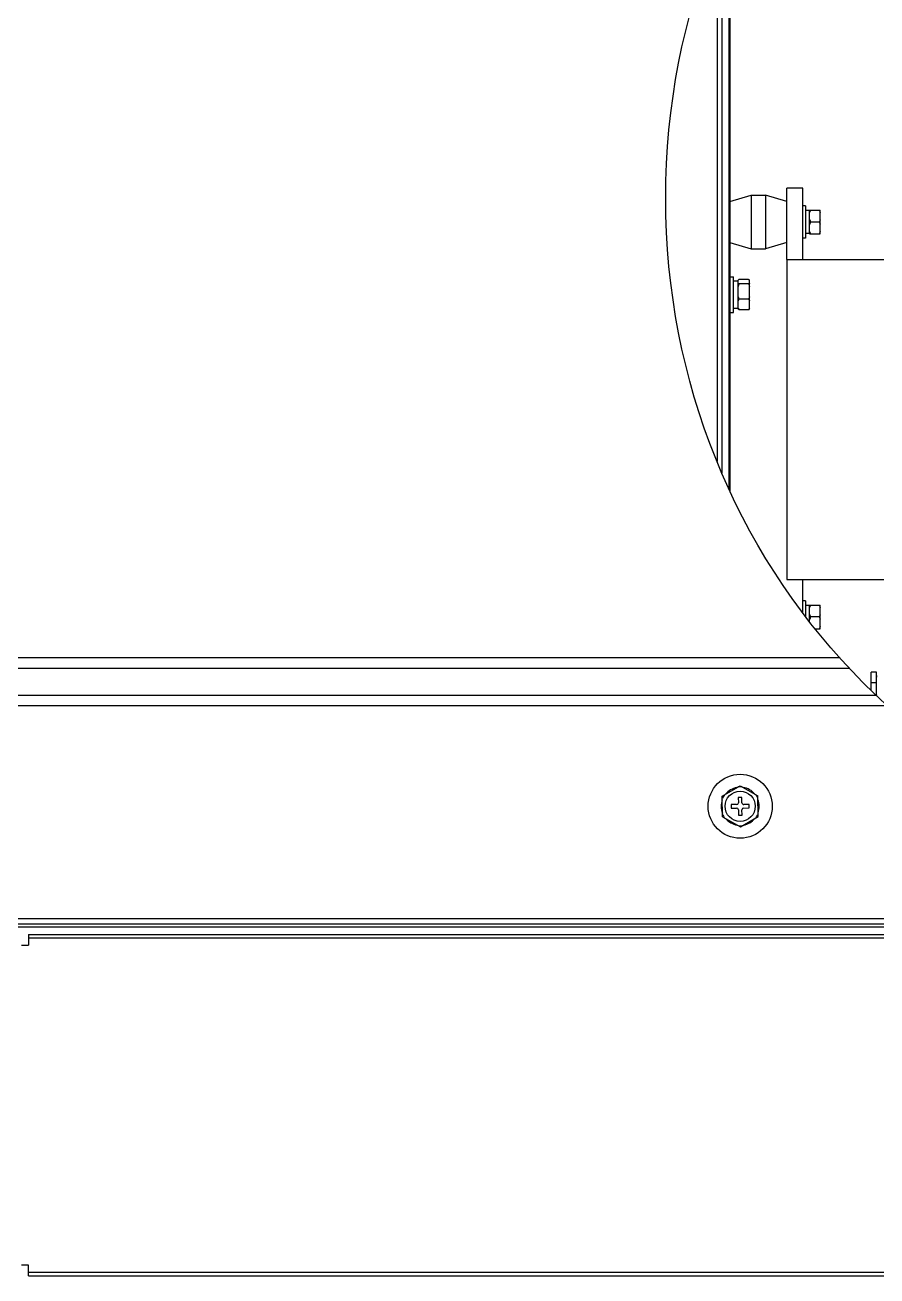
# Model space of a CAD drawing. Extents: x 59521 to 184406, y -1257 to 56672.
# Drawn here: x 80182.6 to 80422.1, y 18056.2 to 18407.7 of the extents above; entities that cross this region are included whole.
import ezdxf

# ---------------------------------------------------------------- set-up
doc = ezdxf.new("R2010")
doc.units = 0
doc.header["$MEASUREMENT"] = 0
doc.layers.get('0').update_dxf_attribs({"linetype": 'CONTINUOUS'})
for name, color, linetype in [('2005-00089_0', 7, 'CONTINUOUS'), ('2303-00073-SM16-M4X5_0', 7, 'CONTINUOUS'), ('2401-00454-M5-10HWMC_0', 7, 'CONTINUOUS'), ('2401-00731-M4-12HWMC_0', 7, 'CONTINUOUS'), ('2401-01144-S-M6-16HWM_0', 7, 'CONTINUOUS'), ('4209-00110-136C_0', 7, 'CONTINUOUS'), ('4212-L0877_0', 7, 'CONTINUOUS'), ('4215-12634_1_0', 7, 'CONTINUOUS'), ('4215-12638_1_0', 7, 'CONTINUOUS'), ('4215-19366_0', 7, 'CONTINUOUS'), ('4215-19371_3_0', 7, 'CONTINUOUS'), ('4215-19378_0', 7, 'CONTINUOUS')]:
    doc.layers.add(name, color=color, linetype=linetype)

# ---------------------------------------------------------------- blocks, each defined once
blk = doc.blocks.new('A$C2059127E')
at = {"color": 87}
blk.add_ellipse((1420.13, 304.92), major_axis=(0, 188.03), ratio=0.950994, dxfattribs=at)
at = {"layer": '2005-00089_0', "color": 87, "linetype": 'Continuous'}
for p, q in [((1279.85, 307.7), (1275.35, 307.7)), ((1275.35, 287.7), (1275.35, 307.7)), ((1279.85, 287.7), (1279.85, 307.7)), ((1275.35, 287.7), (1330.35, 287.7)), ((1275.35, 287.7), (1275.35, 197.7)), ((1275.35, 197.7), (1330.35, 197.7)), ((1279.85, 188.32), (1279.85, 197.7))]:
    blk.add_line(p, q, dxfattribs=at)
at = {"layer": '2303-00073-SM16-M4X5_0', "color": 87, "linetype": 'Continuous'}
for p, q in [((1259.35, 303.95), (1265.35, 305.7)), ((1265.35, 305.7), (1269.35, 305.7)), ((1265.35, 305.7), (1265.35, 290.7)), ((1275.35, 303.95), (1269.35, 305.7)), ((1269.35, 305.7), (1269.35, 290.7)), ((1259.35, 292.45), (1265.35, 290.7)), ((1275.35, 292.45), (1269.35, 290.7)), ((1265.35, 290.7), (1269.35, 290.7))]:
    blk.add_line(p, q, dxfattribs=at)
at = {"layer": '2401-00454-M5-10HWMC_0', "color": 87, "linetype": 'Continuous'}
for p, q in [((1259.35, 282.8), (1260.35, 282.8)), ((1260.35, 272.8), (1260.35, 282.8)), ((1260.35, 281.65), (1261.65, 281.65)), ((1261.65, 273.74), (1261.65, 281.86)), ((1264.6, 282.06), (1261.95, 282.06)), ((1264.9, 273.74), (1264.9, 281.86)), ((1264.6, 280.79), (1261.95, 280.79)), ((1264.6, 276.53), (1261.95, 276.53)), ((1259.35, 272.8), (1260.35, 272.8)), ((1260.35, 273.95), (1261.65, 273.95)), ((1264.6, 273.54), (1261.95, 273.54))]:
    blk.add_line(p, q, dxfattribs=at)
for points, knots in [([(1261.95, 282.06), (1261.92, 282.04), (1261.82, 281.98), (1261.72, 281.92), (1261.65, 281.86)], [0, 0, 0, 0, 0.264797, 1, 1, 1, 1]), ([(1264.6, 282.06), (1264.63, 282.04), (1264.73, 281.98), (1264.83, 281.92), (1264.9, 281.86)], [0, 0, 0, 0, 0.264797, 1, 1, 1, 1]), ([(1261.65, 280.99), (1261.67, 280.97), (1261.77, 280.9), (1261.87, 280.84), (1261.95, 280.79)], [0, 0, 0, 0, 0.234567, 1, 1, 1, 1]), ([(1264.9, 280.99), (1264.88, 280.97), (1264.78, 280.9), (1264.68, 280.84), (1264.6, 280.79)], [0, 0, 0, 0, 0.234567, 1, 1, 1, 1]), ([(1261.95, 273.54), (1261.92, 273.56), (1261.82, 273.62), (1261.72, 273.68), (1261.65, 273.74)], [0, 0, 0, 0, 0.264797, 1, 1, 1, 1]), ([(1264.6, 273.54), (1264.63, 273.56), (1264.73, 273.62), (1264.83, 273.68), (1264.9, 273.74)], [0, 0, 0, 0, 0.264797, 1, 1, 1, 1])]:
    blk.add_open_spline(points, degree=3, knots=knots, dxfattribs=at)
for points in [[(1261.95, 280.79), (1261.84, 280.58), (1261.74, 280.35), (1261.65, 280.12)], [(1264.6, 280.79), (1264.71, 280.58), (1264.81, 280.35), (1264.9, 280.12)], [(1261.65, 277.2), (1261.74, 276.97), (1261.84, 276.75), (1261.95, 276.53)], [(1261.95, 276.53), (1261.84, 276.38), (1261.74, 276.23), (1261.65, 276.06)], [(1264.9, 277.2), (1264.81, 276.97), (1264.71, 276.75), (1264.6, 276.53)], [(1264.6, 276.53), (1264.71, 276.38), (1264.81, 276.23), (1264.9, 276.06)], [(1261.65, 274.01), (1261.74, 273.85), (1261.84, 273.69), (1261.95, 273.54)], [(1264.9, 274.01), (1264.81, 273.85), (1264.71, 273.69), (1264.6, 273.54)]]:
    blk.add_open_spline(points, degree=3, dxfattribs=at)
at = {"layer": '2401-00731-M4-12HWMC_0', "color": 87, "linetype": 'Continuous'}
for p, q in [((1280.65, 302.7), (1279.85, 302.7)), ((1280.65, 302.7), (1280.65, 293.7)), ((1281.75, 301.45), (1280.65, 301.45)), ((1281.75, 301.51), (1284.75, 301.51)), ((1281.75, 294.89), (1281.75, 301.51)), ((1284.75, 294.89), (1284.75, 301.51)), ((1284.45, 298.2), (1282.05, 298.2)), ((1280.65, 293.7), (1279.85, 293.7)), ((1281.75, 294.95), (1280.65, 294.95)), ((1281.75, 294.89), (1284.75, 294.89)), ((1280.65, 191.7), (1279.85, 191.7)), ((1280.65, 191.7), (1280.65, 187.27)), ((1281.75, 190.45), (1280.65, 190.45)), ((1281.75, 190.51), (1284.75, 190.51)), ((1281.75, 185.84), (1281.75, 190.51)), ((1284.75, 183.89), (1284.75, 190.51)), ((1284.45, 187.2), (1282.05, 187.2)), ((1283.29, 183.89), (1284.75, 183.89))]:
    blk.add_line(p, q, dxfattribs=at)
for points in [[(1282.05, 301.51), (1281.94, 301.32), (1281.83, 301.11), (1281.75, 300.9)], [(1284.45, 301.51), (1284.56, 301.32), (1284.67, 301.11), (1284.75, 300.9)], [(1281.75, 298.81), (1281.83, 298.6), (1281.94, 298.4), (1282.05, 298.2)], [(1282.05, 298.2), (1281.94, 298), (1281.83, 297.8), (1281.75, 297.59)], [(1281.75, 295.5), (1281.83, 295.29), (1281.94, 295.08), (1282.05, 294.89)], [(1284.75, 298.81), (1284.67, 298.6), (1284.56, 298.4), (1284.45, 298.2)], [(1284.45, 298.2), (1284.56, 298), (1284.67, 297.8), (1284.75, 297.59)], [(1284.75, 295.5), (1284.67, 295.29), (1284.56, 295.08), (1284.45, 294.89)], [(1282.05, 190.51), (1281.94, 190.32), (1281.83, 190.11), (1281.75, 189.9)], [(1284.45, 190.51), (1284.56, 190.32), (1284.67, 190.11), (1284.75, 189.9)], [(1281.75, 187.81), (1281.83, 187.6), (1281.94, 187.4), (1282.05, 187.2)], [(1282.05, 187.2), (1281.94, 187), (1281.83, 186.8), (1281.75, 186.59)], [(1284.75, 187.81), (1284.67, 187.6), (1284.56, 187.4), (1284.45, 187.2)], [(1284.45, 187.2), (1284.56, 187), (1284.67, 186.8), (1284.75, 186.59)], [(1284.75, 184.5), (1284.67, 184.29), (1284.56, 184.08), (1284.45, 183.89)]]:
    blk.add_open_spline(points, degree=3, dxfattribs=at)
at = {"layer": '2401-01144-S-M6-16HWM_0', "color": 87, "linetype": 'Continuous'}
for p, q in [((1257.22, 136.84), (1262.2, 139.77)), ((1257.22, 136.84), (1262.2, 139.77)), ((1262.2, 139.77), (1267.22, 136.93)), ((1262.2, 139.77), (1267.22, 136.93)), ((1257.28, 131.07), (1257.22, 136.84)), ((1257.28, 131.07), (1257.22, 136.84)), ((1261.25, 134.49), (1259.75, 134.48)), ((1261.25, 134.49), (1259.75, 134.48)), ((1259.75, 134.48), (1259.75, 133.48)), ((1259.75, 134.48), (1259.75, 133.48)), ((1262.73, 136.5), (1261.73, 136.5)), ((1261.73, 136.5), (1261.74, 135)), ((1262.73, 136.5), (1261.73, 136.5)), ((1261.73, 136.5), (1261.74, 135)), ((1262.74, 135), (1262.73, 136.5)), ((1262.74, 135), (1262.73, 136.5)), ((1264.75, 134.52), (1263.25, 134.51)), ((1264.75, 134.52), (1263.25, 134.51)), ((1264.75, 133.52), (1264.75, 134.52)), ((1264.75, 133.52), (1264.75, 134.52)), ((1267.28, 131.16), (1267.22, 136.93)), ((1267.28, 131.16), (1267.22, 136.93)), ((1257.28, 131.07), (1262.3, 128.23)), ((1257.28, 131.07), (1262.3, 128.23)), ((1259.75, 133.48), (1261.25, 133.49)), ((1259.75, 133.48), (1261.25, 133.49)), ((1261.76, 133), (1261.77, 131.5)), ((1261.76, 133), (1261.77, 131.5)), ((1261.77, 131.5), (1262.77, 131.5)), ((1261.77, 131.5), (1262.77, 131.5)), ((1262.3, 128.23), (1267.28, 131.16)), ((1262.3, 128.23), (1267.28, 131.16)), ((1262.77, 131.5), (1262.76, 133)), ((1262.77, 131.5), (1262.76, 133)), ((1263.25, 133.51), (1264.75, 133.52)), ((1263.25, 133.51), (1264.75, 133.52))]:
    blk.add_line(p, q, dxfattribs=at)
for radius in [9, 9, 4.25, 4.25]:
    blk.add_circle((1262.25, 134), radius, dxfattribs=at)
for centre, radius, start, end in [((1262.25, 134), 5.47, 144.5164, 156.5013), ((1262.25, 134), 5.47, 144.5164, 156.5013), ((1262.25, 134), 5.35, 99.6691, 141.3485), ((1262.25, 134), 5.35, 99.6691, 141.3485), ((1262.25, 134), 5.47, 84.5164, 96.5013), ((1262.25, 134), 5.47, 84.5164, 96.5013), ((1262.25, 134), 5.35, 39.6691, 81.3485), ((1262.25, 134), 5.35, 39.6691, 81.3485), ((1262.25, 134), 5.47, 24.5164, 36.5013), ((1262.25, 134), 5.47, 24.5164, 36.5013), ((1262.25, 134), 5.35, 159.6691, 201.3485), ((1262.25, 134), 5.35, 159.6691, 201.3485), ((1261.24, 134.99), 0.5, 270.5088, 0.5088), ((1261.24, 134.99), 0.5, 270.5088, 0.5088), ((1263.24, 135.01), 0.5, 180.5088, 270.5088), ((1263.24, 135.01), 0.5, 180.5088, 270.5088), ((1262.25, 134), 5.35, 339.6691, 21.3485), ((1262.25, 134), 5.35, 339.6691, 21.3485), ((1262.25, 134), 5.47, 204.5164, 216.5013), ((1262.25, 134), 5.47, 204.5164, 216.5013), ((1262.25, 134), 5.35, 219.6691, 261.3485), ((1262.25, 134), 5.35, 219.6691, 261.3485), ((1261.26, 132.99), 0.5, 0.5088, 90.5088), ((1261.26, 132.99), 0.5, 0.5088, 90.5088), ((1263.26, 133.01), 0.5, 90.5088, 180.5088), ((1263.26, 133.01), 0.5, 90.5088, 180.5088), ((1262.25, 134), 5.35, 279.6691, 321.3485), ((1262.25, 134), 5.35, 279.6691, 321.3485), ((1262.25, 134), 5.47, 324.5164, 336.5013), ((1262.25, 134), 5.47, 324.5164, 336.5013), ((1262.25, 134), 5.47, 264.5164, 276.5013), ((1262.25, 134), 5.47, 264.5164, 276.5013)]:
    blk.add_arc(centre, radius, start, end, dxfattribs=at)
at = {"layer": '4209-00110-136C_0', "color": 87, "linetype": 'Continuous'}
for p, q in [((1259.15, 223.07), (1259.15, 386.77)), ((1257.15, 227.57), (1257.15, 382.27))]:
    blk.add_line(p, q, dxfattribs=at)
at = {"layer": '4212-L0877_0', "color": 87, "linetype": 'Continuous'}
blk.add_line((1507.25, 100), (1054.75, 100), dxfattribs=at)
blk.add_line((1507.25, 100), (1054.75, 100), dxfattribs=at)
at = {"layer": '4215-12634_1_0', "color": 87, "linetype": 'Continuous'}
blk.add_line((1259.35, 365.66), (1259.35, 222.64), dxfattribs=at)
at = {"layer": '4215-12638_1_0', "color": 87, "linetype": 'Continuous'}
blk.add_line((1255.75, 378.92), (1255.75, 230.92), dxfattribs=at)
at = {"layer": '4215-19366_0', "color": 87, "linetype": 'Continuous'}
for p, q in [((1060.25, 95), (1062.25, 95)), ((1060.25, 95), (1062.25, 95)), ((1062.25, 98), (1622.75, 98)), ((1062.25, 98), (1062.25, 95)), ((1062.25, 98), (1622.75, 98)), ((1062.25, 98), (1062.25, 95)), ((1062.25, 97), (1490.75, 97)), ((1062.25, 97), (1490.75, 97)), ((1062.25, 5), (1060.25, 5)), ((1062.25, 5), (1060.25, 5)), ((1062.25, 2), (1062.25, 5)), ((1062.25, 2), (1062.25, 5)), ((1490.75, 3), (1062.25, 3)), ((1490.75, 3), (1062.25, 3)), ((1062.25, 2), (1622.75, 2)), ((1062.25, 2), (1622.75, 2))]:
    blk.add_line(p, q, dxfattribs=at)
at = {"layer": '4215-19371_3_0', "color": 87, "linetype": 'Continuous'}
for p, q in [((1290.23, 175.71), (434.75, 175.71)), ((1292.97, 172.73), (434.75, 172.73)), ((434.75, 165.27), (1300.75, 165.27)), ((434.75, 162.29), (1303.61, 162.29)), ((1623.85, 102.4), (375.65, 102.4)), ((1623.85, 102.4), (375.65, 102.4)), ((374.25, 101), (1625.25, 101)), ((374.25, 101), (1625.25, 101))]:
    blk.add_line(p, q, dxfattribs=at)
at = {"layer": '4215-19378_0', "color": 87, "linetype": 'Continuous'}
for p, q in [((1300.55, 171.7), (1299.05, 171.7)), ((1299.05, 166.56), (1299.05, 171.7)), ((1300.55, 165.12), (1300.55, 171.7)), ((1300.55, 168.7), (1299.05, 168.7))]:
    blk.add_line(p, q, dxfattribs=at)
blk.add_open_spline([(1300.7, 170.28), (1300.61, 170.75), (1300.55, 171.23), (1300.55, 171.7)], degree=3, dxfattribs=at)

msp = doc.modelspace()

# ---------------------------------------------------------------- block references
at = {"color": 3}
msp.add_blockref('A$C2059127E', (79121.361, 18054.172), dxfattribs=at)

doc.saveas('drawing.dxf')
